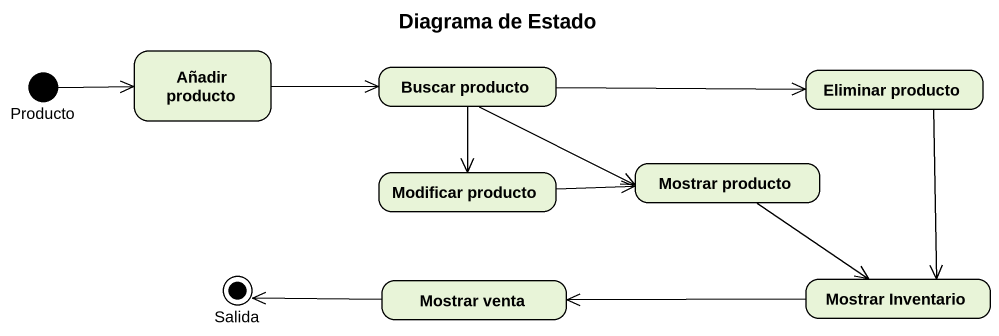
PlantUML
@startuml
title Diagrama de Estado
hide empty description
state Producto <<start>>
state "Añadir producto" as Añadir_producto
state "Buscar producto" as Buscar_producto
state "Eliminar producto" as Eliminar_producto
state "Mostrar producto" as Mostrar_producto
state "Modificar producto" as Modificar_producto
state Salida <<end>>
state "Mostrar venta" as Mostrar_venta
state "Mostrar Inventario" as Mostrar_Inventario
Producto -right-> Añadir_producto
Añadir_producto -right-> Buscar_producto
Buscar_producto -right-> Eliminar_producto
Buscar_producto -right-> Mostrar_producto
Buscar_producto --> Modificar_producto
Eliminar_producto --> Mostrar_Inventario
Mostrar_producto --> Mostrar_Inventario
Modificar_producto -right-> Mostrar_producto
Mostrar_venta -left-> Salida
Mostrar_Inventario -left-> Mostrar_venta
@enduml
